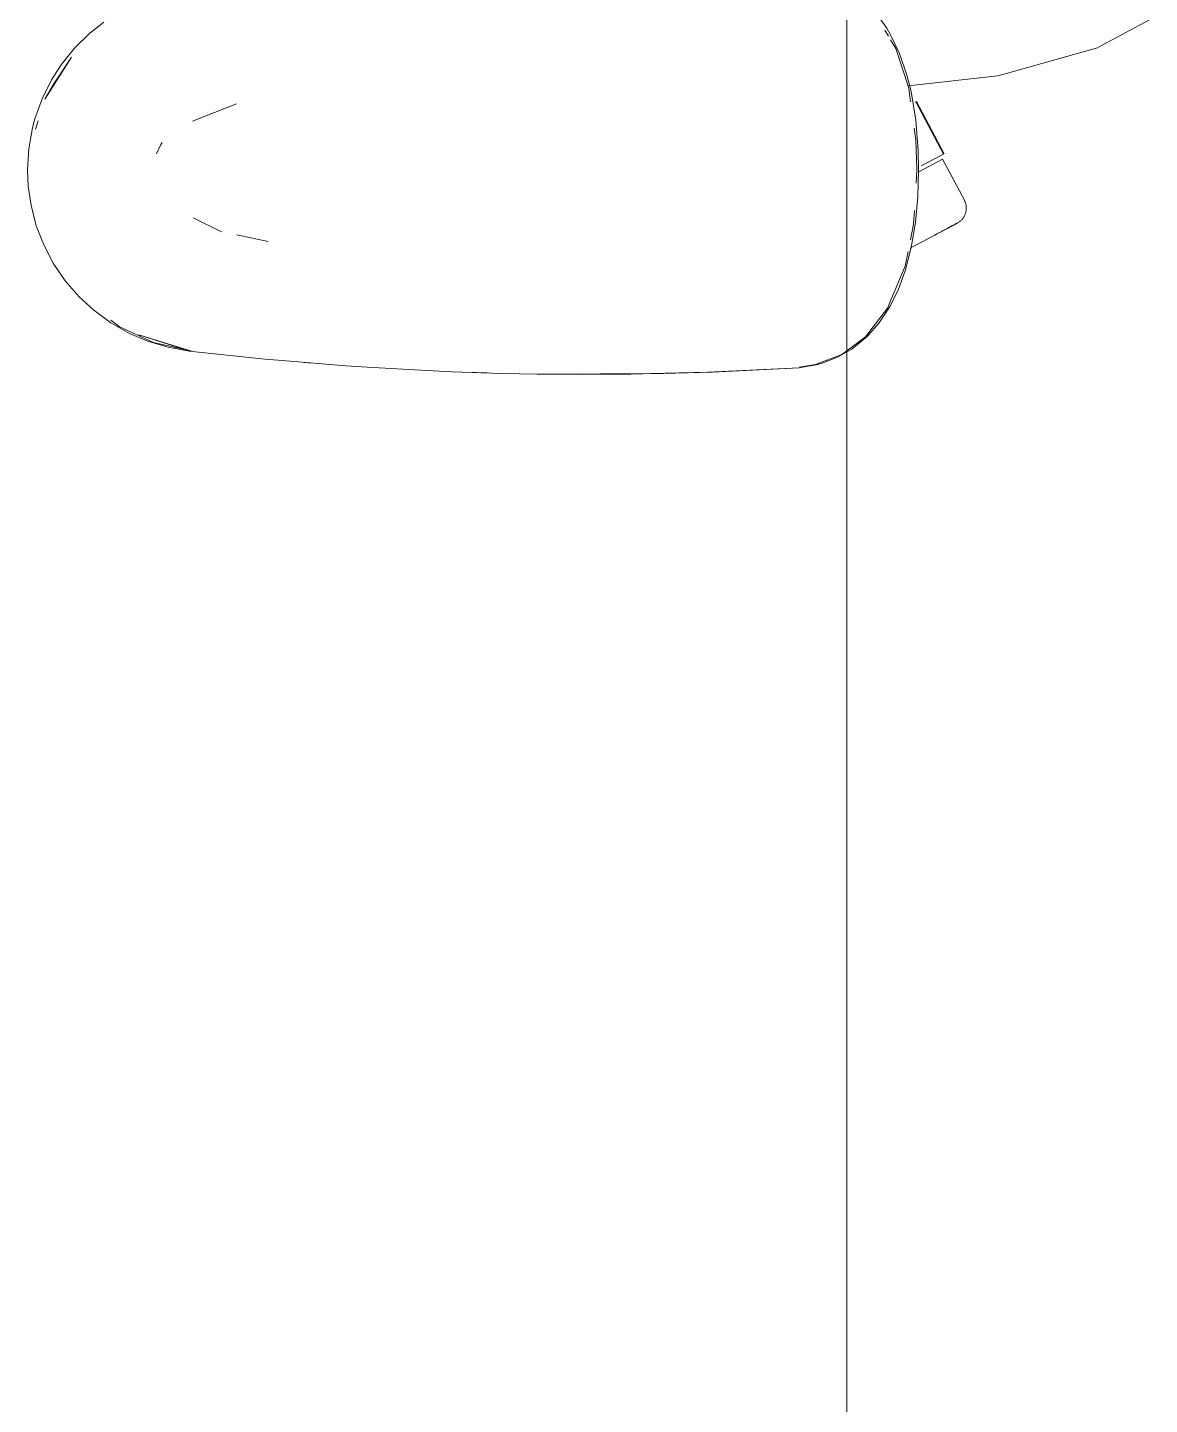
# Model space of a CAD drawing. Header units: millimetres. Extents: x 155927 to 326028, y -36033 to 97293.
# Drawn here: x 199208.7 to 199474.8, y 12278.6 to 12605.2 of the extents above; entities that cross this region are included whole.
import ezdxf

# ---------------------------------------------------------------- set-up
doc = ezdxf.new("R2010")
doc.units = ezdxf.units.MM
doc.header["$MEASUREMENT"] = 0
doc.layers.add('G-IMPT', color=8, linetype='CONTINUOUS', lineweight=9)
doc.layers.add('I-FURN', color=8, linetype='CONTINUOUS', lineweight=9)

msp = doc.modelspace()

# ---------------------------------------------------------------- linework, layer by layer
at = {"layer": 'G-IMPT'}
for p, q in [((199223.41, 12603.88), (199226.72, 12606.5)), ((199410.03, 12608.47), (199412.48, 12605.02)), ((199463.53, 12600.99), (199474.77, 12607.01)), ((199219.8, 12600.33), (199223.41, 12603.88)), ((199412.88, 12603.15), (199412.02, 12604.59)), ((199413.28, 12603.65), (199412.48, 12605.02)), ((199415.49, 12599.01), (199413.28, 12603.65)), ((199219.8, 12600.33), (199216.62, 12596.36)), ((199414.63, 12600.23), (199413.38, 12602.32)), ((199417.66, 12590.83), (199414.63, 12600.23)), ((199441.08, 12594.39), (199462.42, 12600.4)), ((199462.42, 12600.4), (199463.53, 12600.99)), ((199212.76, 12588.2), (199219.08, 12598.15)), ((199214.35, 12592.81), (199216.62, 12596.36)), ((199214.92, 12591.88), (199219.08, 12598.15)), ((199417.23, 12593.92), (199415.49, 12599.01)), ((199417.23, 12593.92), (199418.21, 12589.99)), ((199417.54, 12591.34), (199438.81, 12593.75)), ((199441.08, 12594.39), (199438.81, 12593.75)), ((199212.11, 12588.3), (199214.35, 12592.81)), ((199212.76, 12588.2), (199214.92, 12591.88)), ((199418.12, 12587.54), (199417.66, 12590.83)), ((199418.21, 12589.99), (199419.32, 12583.23)), ((199212.11, 12588.3), (199210.4, 12583.53)), ((199258.24, 12587.13), (199247.81, 12582.98)), ((199209.83, 12581.4), (199210.4, 12583.53)), ((199208.95, 12576.45), (199209.83, 12581.4)), ((199211.2, 12583.09), (199210.58, 12581.06)), ((199419.38, 12578.58), (199418.99, 12581.36)), ((199419.9, 12575.92), (199419.32, 12583.23)), ((199239.27, 12575.24), (199240.29, 12577.46)), ((199240.29, 12577.46), (199240.58, 12577.91)), ((199419.38, 12578.58), (199419.61, 12571.41)), ((199208.66, 12571.41), (199208.95, 12576.45)), ((199419.9, 12575.92), (199419.99, 12571.41)), ((199208.66, 12571.41), (199208.83, 12567.56)), ((199419.42, 12568.3), (199419.61, 12571.41)), ((199419.99, 12571.41), (199419.81, 12565.07)), ((199209.48, 12563.05), (199208.83, 12567.56)), ((199419.24, 12558.92), (199419.81, 12565.07)), ((199209.48, 12563.05), (199210.74, 12558.18)), ((199418.83, 12558.58), (199419.02, 12561.79)), ((199212.57, 12553.47), (199210.74, 12558.18)), ((199247.91, 12560.03), (199254.69, 12556.76)), ((199418.06, 12554.83), (199418.83, 12558.58)), ((199419.24, 12558.92), (199418.24, 12552.99)), ((199265.74, 12554.43), (199258.3, 12556)), ((199214.76, 12549.31), (199212.57, 12553.47)), ((199416.79, 12548.62), (199417.5, 12552.09)), ((199416.81, 12547.51), (199418.24, 12552.99)), ((199214.76, 12549.31), (199217.59, 12545.14)), ((199416.79, 12548.62), (199414.46, 12543)), ((199416.81, 12547.51), (199415.23, 12543.18)), ((199217.59, 12545.14), (199220.91, 12541.31)), ((199224.35, 12538.14), (199220.91, 12541.31)), ((199412.62, 12538.61), (199414.46, 12543)), ((199413.24, 12539.1), (199415.23, 12543.18)), ((199224.35, 12538.14), (199228.44, 12535.14)), ((199407.4, 12531.82), (199412.62, 12538.61)), ((199413.24, 12539.1), (199410.59, 12535.05)), ((199228.39, 12535.83), (199230.5, 12534.24)), ((199232.88, 12532.63), (199228.44, 12535.14)), ((199410.59, 12535.05), (199407.92, 12532.02)), ((199238.57, 12530.5), (199230.5, 12534.24)), ((199232.88, 12532.63), (199237.12, 12530.82)), ((199247.54, 12528.46), (199235.07, 12532.29)), ((199235.07, 12532.29), (199244.22, 12529.38)), ((199402.99, 12528.55), (199407.4, 12531.82)), ((199404.18, 12528.94), (199407.92, 12532.02)), ((199237.12, 12530.82), (199241.98, 12529.35)), ((199238.57, 12530.5), (199246.97, 12528.59)), ((199247.02, 12528.46), (199241.98, 12529.35)), ((199247.54, 12528.46), (199244.22, 12529.38)), ((199264.95, 12526.55), (199247.02, 12528.46)), ((199400.75, 12526.98), (199402.99, 12528.26)), ((199401.78, 12527.65), (199402.99, 12528.55)), ((199402.99, 12528.26), (199404.18, 12528.94)), ((199269.08, 12526.21), (199264.95, 12526.55)), ((199284.14, 12524.96), (199269.08, 12526.21)), ((199275.95, 12525.61), (199274.28, 12525.78)), ((199284.14, 12524.96), (199289.22, 12524.63)), ((199289.22, 12524.63), (199303.36, 12523.82)), ((199369.94, 12523.44), (199391.72, 12524.52)), ((199371.14, 12523.47), (199391.72, 12524.52)), ((199391.72, 12524.52), (199390.11, 12524.41)), ((199391.72, 12524.52), (199393.37, 12524.78)), ((199395.58, 12525.24), (199391.74, 12524.66)), ((199395.76, 12525.22), (199393.37, 12524.78)), ((199395.58, 12525.24), (199401.78, 12527.65)), ((199395.76, 12525.22), (199397.11, 12525.59)), ((199400.75, 12526.98), (199397.11, 12525.59)), ((199309.39, 12523.57), (199303.36, 12523.82)), ((199309.39, 12523.57), (199321.15, 12523.18)), ((199314.27, 12523.43), (199316.21, 12523.32)), ((199316.21, 12523.32), (199317.7, 12523.31)), ((199329.56, 12523.02), (199321.15, 12523.18)), ((199329.56, 12523.02), (199359.58, 12523.13)), ((199329.56, 12523.02), (199349.75, 12522.97)), ((199329.56, 12523.02), (199340.36, 12522.93)), ((199359.58, 12523.13), (199340.36, 12522.93)), ((199349.75, 12522.97), (199371.14, 12523.47)), ((199349.75, 12522.97), (199369.94, 12523.44)), ((199349.75, 12522.97), (199359.58, 12523.13)), ((199349.75, 12523.01), (199351.79, 12522.99)), ((199351.79, 12522.99), (199353.69, 12523.06)), ((199359.58, 12523.13), (199371.14, 12523.47)), ((199369.94, 12523.44), (199390.11, 12524.41)), ((199371.14, 12523.47), (199369.94, 12523.44))]:
    msp.add_line(p, q, dxfattribs=at)
at = {"layer": 'I-FURN'}
for p, q in [((199402.99, 13493.61), (199402.99, 12093.61)), ((199402.99, 12093.61), (199402.99, 13493.61)), ((199419.22, 12587.49), (199419.32, 12587.54)), ((199419.32, 12587.54), (199425.89, 12575.18)), ((199426.06, 12575.27), (199419.49, 12587.63)), ((199425.71, 12573.95), (199420.08, 12570.95)), ((199425.89, 12575.18), (199420.6, 12572.36)), ((199430.86, 12564.26), (199425.71, 12573.95)), ((199430.86, 12564.26), (199430.93, 12564.12)), ((199430.93, 12564.12), (199431, 12563.97)), ((199431, 12563.97), (199431.06, 12563.82)), ((199431.06, 12563.82), (199431.11, 12563.67)), ((199431.11, 12563.67), (199431.16, 12563.52)), ((199430.89, 12560.54), (199430.81, 12560.4)), ((199430.96, 12560.68), (199430.89, 12560.54)), ((199431.02, 12560.83), (199430.96, 12560.68)), ((199431.08, 12560.98), (199431.02, 12560.83)), ((199431.13, 12561.14), (199431.08, 12560.98)), ((199431.18, 12561.29), (199431.13, 12561.14)), ((199431.16, 12563.52), (199431.2, 12563.36)), ((199431.22, 12561.45), (199431.18, 12561.29)), ((199431.2, 12563.36), (199431.24, 12563.2)), ((199431.25, 12561.6), (199431.22, 12561.45)), ((199431.24, 12563.2), (199431.27, 12563.05)), ((199431.28, 12561.76), (199431.25, 12561.6)), ((199431.27, 12563.05), (199431.29, 12562.89)), ((199431.3, 12561.92), (199431.28, 12561.76)), ((199431.29, 12562.89), (199431.31, 12562.73)), ((199431.32, 12562.08), (199431.3, 12561.92)), ((199431.31, 12562.73), (199431.32, 12562.57)), ((199431.32, 12562.57), (199431.33, 12562.4)), ((199431.33, 12562.24), (199431.32, 12562.08)), ((199431.33, 12562.4), (199431.33, 12562.24)), ((199425.59, 12556.9), (199426.09, 12557.16)), ((199426.35, 12557.3), (199425.87, 12557.04)), ((199426.09, 12557.16), (199426.56, 12557.41)), ((199426.8, 12557.54), (199426.35, 12557.3)), ((199426.56, 12557.41), (199426.99, 12557.64)), ((199427.21, 12557.76), (199426.8, 12557.54)), ((199426.99, 12557.64), (199427.38, 12557.85)), ((199427.58, 12557.95), (199427.21, 12557.76)), ((199427.38, 12557.85), (199427.74, 12558.04)), ((199427.91, 12558.13), (199427.58, 12557.95)), ((199427.74, 12558.04), (199428.06, 12558.21)), ((199428.21, 12558.29), (199427.91, 12558.13)), ((199428.06, 12558.21), (199428.33, 12558.36)), ((199428.47, 12558.43), (199428.21, 12558.29)), ((199428.33, 12558.36), (199428.58, 12558.48)), ((199428.69, 12558.54), (199428.47, 12558.43)), ((199428.58, 12558.48), (199428.78, 12558.59)), ((199428.87, 12558.64), (199428.69, 12558.54)), ((199428.78, 12558.59), (199428.94, 12558.68)), ((199429.01, 12558.71), (199428.87, 12558.64)), ((199428.94, 12558.68), (199429.06, 12558.74)), ((199429.11, 12558.77), (199429.01, 12558.71)), ((199429.06, 12558.74), (199429.14, 12558.79)), ((199429.17, 12558.8), (199429.11, 12558.77)), ((199429.14, 12558.79), (199429.18, 12558.81)), ((199429.19, 12558.81), (199429.17, 12558.8)), ((199429.18, 12558.81), (199429.19, 12558.81)), ((199429.23, 12558.83), (199429.19, 12558.81)), ((199429.37, 12558.91), (199429.23, 12558.83)), ((199429.5, 12559), (199429.37, 12558.91)), ((199429.64, 12559.09), (199429.5, 12559)), ((199429.77, 12559.18), (199429.64, 12559.09)), ((199429.89, 12559.29), (199429.77, 12559.18)), ((199430.01, 12559.39), (199429.89, 12559.29)), ((199430.13, 12559.5), (199430.01, 12559.39)), ((199430.24, 12559.62), (199430.13, 12559.5)), ((199430.35, 12559.74), (199430.24, 12559.62)), ((199430.45, 12559.86), (199430.35, 12559.74)), ((199430.55, 12559.99), (199430.45, 12559.86)), ((199430.64, 12560.12), (199430.55, 12559.99)), ((199430.73, 12560.26), (199430.64, 12560.12)), ((199430.81, 12560.4), (199430.73, 12560.26)), ((199419.65, 12553.74), (199420.42, 12554.15)), ((199420.42, 12554.15), (199421.17, 12554.55)), ((199421.17, 12554.55), (199421.9, 12554.93)), ((199421.9, 12554.93), (199422.59, 12555.3)), ((199422.59, 12555.3), (199423.25, 12555.65)), ((199423.25, 12555.65), (199423.89, 12555.99)), ((199423.89, 12555.99), (199424.49, 12556.31)), ((199424.8, 12556.48), (199424.22, 12556.17)), ((199424.49, 12556.31), (199425.06, 12556.61)), ((199425.35, 12556.77), (199424.8, 12556.48)), ((199425.06, 12556.61), (199425.59, 12556.9)), ((199425.87, 12557.04), (199425.35, 12556.77)), ((199418.02, 12552.87), (199418.85, 12553.31)), ((199418.85, 12553.31), (199419.65, 12553.74))]:
    msp.add_line(p, q, dxfattribs=at)

doc.saveas('drawing.dxf')
